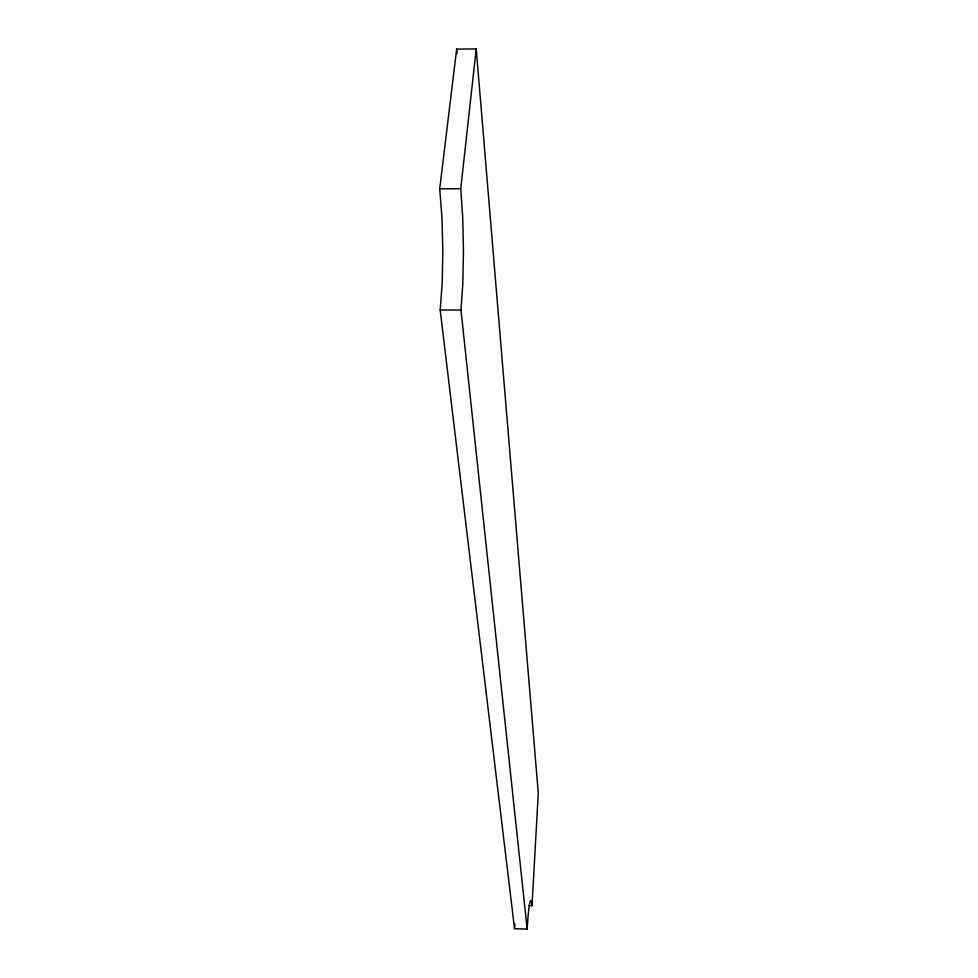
<?xml version="1.0" encoding="UTF-8"?>
<svg xmlns="http://www.w3.org/2000/svg" width="978" height="978" viewBox="0 0 978 978"><rect width="100%" height="100%" fill="white"/><g stroke="black" fill="none" stroke-linecap="round" stroke-linejoin="round"><path stroke-width="1.47" d="M532.02 905.677L538.279 793.097L476.225 48.9L456.653 49.12L439.721 188.84L441.983 217.935L442.838 250.747L442.215 282.862L440.186 310.026L514.538 928.721L527.179 929.1A50.563 3.13 -88.4 0 1 532.02 905.677L528.976 905.579M527.179 929.1L460.98 310.05L462.863 282.85L463.462 250.71L462.741 217.874L460.736 188.73L476.225 48.9M439.721 188.84L460.736 188.73M440.186 310.026L460.98 310.05M456.653 49.12L457.081 53.692M514.538 928.721A50.538 3.472 -88.4 0 1 514.856 923.917"/></g></svg>
